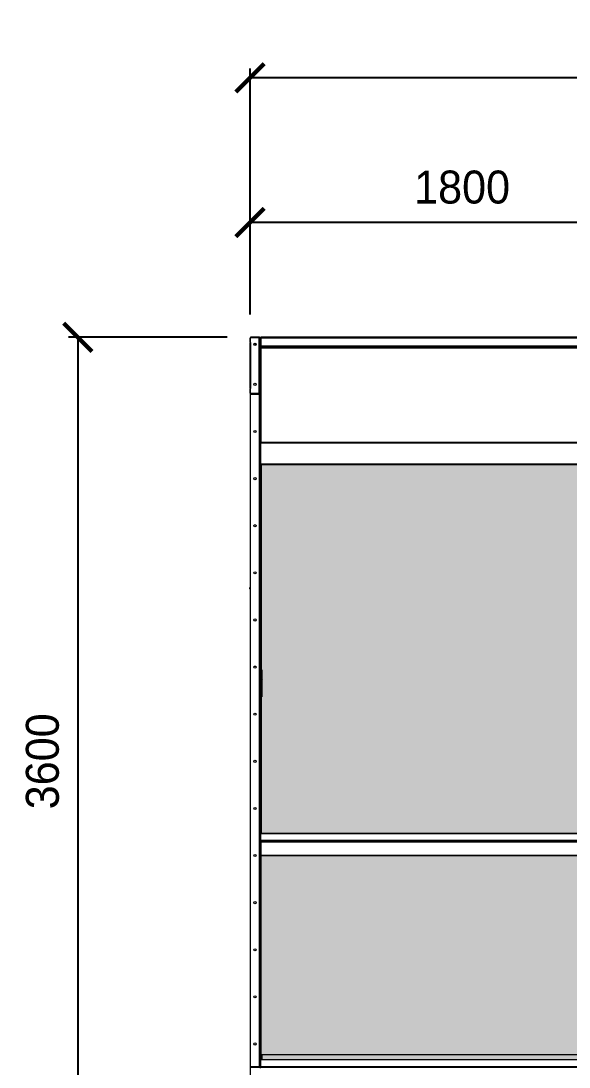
# Model space of a CAD drawing. Header units: millimetres. Extents: x 3026 to 35289, y 2869 to 25683.
# Drawn here: x 22417 to 24743, y 11333 to 15774 of the extents above; entities that cross this region are included whole.
import ezdxf

# ---------------------------------------------------------------- set-up
doc = ezdxf.new("R2010")
doc.units = ezdxf.units.MM
doc.layers.add('냉각탑_dim', color=1, linetype='Continuous')
doc.styles.add('HY울릉도L', font='')
doc.styles.get('HY울릉도L').set_extended_font_data('HY울릉도L')
doc.dimstyles.new('성지DIM', dxfattribs={"dimtxt": 3.5, "dimasz": 3, "dimexe": 1, "dimexo": 2.5, "dimgap": 2, "dimtad": 1, "dimdec": 0, "dimzin": 3, "dimdsep": 46, "dimtxsty": 'HY울릉도L', "dimblk": 'ARCHTICK', "dimcen": -2, "dimclrd": 256, "dimclre": 256, "dimclrt": 7, "dimadec": 0, "dimazin": 0, "dimtfac": 1, "dimtdec": 0, "dimtofl": 0, "dimtmove": 0, "dimatfit": 3, "dimfxl": 1, "dimtolj": 1, "dimtzin": 0, "dimlwe": -1, "dimarcsym": 0})
pattern_1 = [(0, (-386310.34, -75730.473), (57.15, 32.9955677), [38.1, -76.2]), (120, (-386310.34, -75730.473), (-57.15, 32.995568), [38.1, -76.2]), (60, (-386310.34, -75730.473), (1e-07, 65.9911357), [-76.2, 38.1])]

# ---------------------------------------------------------------- blocks, each defined once
blk = doc.blocks.new('_ArchTick')
at = {"color": 0, "linetype": 'ByBlock', "const_width": 0.15}
blk.add_lwpolyline([(-0.5, -0.5), (0.5, 0.5)], dxfattribs=at)
blk = doc.blocks.new('*D206')
at = {"layer": 'Defpoints', "color": 0, "transparency": 16777216}
for p in [(23389.1, 14917.8), (23389.1, 14427.7), (25189.1, 14225.1)]:
    blk.add_point(p, dxfattribs=at)
at = {"layer": '냉각탑_dim', "transparency": 16777216}
for p, q in [((23389.1, 14527.7), (23389.1, 14957.8)), ((25189.1, 14325.1), (25189.1, 14957.8))]:
    blk.add_line(p, q, dxfattribs=at)
at = {"layer": '냉각탑_dim', "lineweight": -2, "transparency": 16777216}
blk.add_line((25189.1, 14917.8), (23389.1, 14917.8), dxfattribs=at)
at = {"layer": '냉각탑_dim', "lineweight": -2, "transparency": 16777216, "xscale": 120, "yscale": 120, "zscale": 120, "rotation": 180}
blk.add_blockref('_ArchTick', (23389.1, 14917.8), dxfattribs=at)
at = {"layer": '냉각탑_dim', "lineweight": -2, "transparency": 16777216, "xscale": 120, "yscale": 120, "zscale": 120}
blk.add_blockref('_ArchTick', (25189.1, 14917.8), dxfattribs=at)
at = {"layer": '냉각탑_dim', "color": 7, "transparency": 16777216, "insert": (24289.1, 15067.8), "char_height": 140, "attachment_point": 5, "style": 'HY울릉도L'}
blk.add_mtext('\\A1;1800', dxfattribs=at)
blk = doc.blocks.new('*D210')
at = {"layer": 'Defpoints', "color": 0, "transparency": 16777216}
for p in [(23389.1, 15532.1), (23389.1, 14427.7), (26989.1, 14427.8)]:
    blk.add_point(p, dxfattribs=at)
at = {"layer": '냉각탑_dim', "transparency": 16777216}
for p, q in [((23389.1, 14527.7), (23389.1, 15572.1)), ((26989.1, 14527.8), (26989.1, 15572.1))]:
    blk.add_line(p, q, dxfattribs=at)
at = {"layer": '냉각탑_dim', "lineweight": -2, "transparency": 16777216}
blk.add_line((26989.1, 15532.1), (23389.1, 15532.1), dxfattribs=at)
at = {"layer": '냉각탑_dim', "lineweight": -2, "transparency": 16777216, "xscale": 120, "yscale": 120, "zscale": 120, "rotation": 180}
blk.add_blockref('_ArchTick', (23389.1, 15532.1), dxfattribs=at)
at = {"layer": '냉각탑_dim', "lineweight": -2, "transparency": 16777216, "xscale": 120, "yscale": 120, "zscale": 120}
blk.add_blockref('_ArchTick', (26989.1, 15532.1), dxfattribs=at)
at = {"layer": '냉각탑_dim', "color": 7, "transparency": 16777216, "insert": (25189.1, 15682.1), "char_height": 140, "attachment_point": 5, "style": 'HY울릉도L'}
blk.add_mtext('\\A1;3600', dxfattribs=at)
blk = doc.blocks.new('*D211')
at = {"layer": 'Defpoints', "color": 0, "transparency": 16777216}
for p in [(23392.5, 14431.1), (22658.6, 10831.1), (23392.5, 10831.1)]:
    blk.add_point(p, dxfattribs=at)
at = {"layer": '냉각탑_dim', "transparency": 16777216}
for p, q in [((23292.5, 14431.1), (22618.6, 14431.1)), ((23292.5, 10831.1), (22618.6, 10831.1))]:
    blk.add_line(p, q, dxfattribs=at)
at = {"layer": '냉각탑_dim', "lineweight": -2, "transparency": 16777216}
blk.add_line((22658.6, 14431.1), (22658.6, 10831.1), dxfattribs=at)
at = {"layer": '냉각탑_dim', "lineweight": -2, "transparency": 16777216, "xscale": 120, "yscale": 120, "zscale": 120}
for p, rotation in [((22658.6, 14431.1), 90), ((22658.6, 10831.1), 270)]:
    blk.add_blockref('_ArchTick', p, dxfattribs=dict(at, rotation=rotation))
at = {"layer": '냉각탑_dim', "color": 7, "transparency": 16777216, "insert": (22508.6, 12631.1), "char_height": 140, "attachment_point": 5, "rotation": 90, "style": 'HY울릉도L'}
blk.add_mtext('\\A1;3600', dxfattribs=at)
blk = doc.blocks.new('2')
at = {"lineweight": 20}
h = blk.add_hatch(dxfattribs=at)
h.set_pattern_fill('HONEY', scale=12)
h.set_pattern_definition(pattern_1)
h.paths.add_polyline_path([(26947.1, 12324.9), (26947.1, 13891.4), (23436.5, 13891.4), (23436.5, 12324.9)])
h = blk.add_hatch(dxfattribs=at)
h.set_pattern_fill('HONEY', scale=12)
h.set_pattern_definition(pattern_1)
h.paths.add_polyline_path([(23436.5, 12231.6), (23436.5, 11363.3), (26947.1, 11363.3), (26947.1, 12231.6)])
at = {"color": 7, "lineweight": 20, "ltscale": 0.006917}
for p, q in [((23389.1, 14411.1), (23389.1, 14427.7)), ((23389.1, 14411.1), (23389.1, 14427.7)), ((23389.1, 14211.1), (23389.1, 14194.5)), ((23389.1, 14194.5), (23389.1, 14211.1))]:
    blk.add_line(p, q, dxfattribs=at)
at = {"color": 7, "lineweight": 20, "ltscale": 0.000833333}
for p, q in [((23389.1, 14411.1), (23391.1, 14411.1)), ((23389.1, 14409.1), (23391.1, 14409.1)), ((23433.1, 14387.4), (23435.1, 14387.4)), ((23433.1, 14385.7), (23435.1, 14385.7)), ((23389.1, 14211.1), (23391.1, 14211.1)), ((23389.1, 14211.1), (23391.1, 14211.1)), ((23435.1, 12950.4), (23433.1, 12950.4)), ((23435.1, 12948.9), (23433.1, 12948.9))]:
    blk.add_line(p, q, dxfattribs=at)
at = {"color": 7, "lineweight": 20, "ltscale": 0.081667}
for p, q in [((23389.1, 14213.1), (23389.1, 14409.1)), ((23392.5, 14213.1), (23392.5, 14409.1))]:
    blk.add_line(p, q, dxfattribs=at)
at = {"color": 7, "lineweight": 20, "ltscale": 0.007958}
for p, q in [((23391.1, 14409.1), (23391.1, 14428.2)), ((23391.1, 14194), (23391.1, 14213.1))]:
    blk.add_line(p, q, dxfattribs=at)
at = {"color": 7, "lineweight": 20, "ltscale": 0.01525}
for p, q in [((23427.7, 14428.2), (23391.1, 14428.2)), ((23391.1, 14194), (23427.7, 14194))]:
    blk.add_line(p, q, dxfattribs=at)
at = {"color": 7, "lineweight": 20, "ltscale": 0.000583333}
for p, q in [((23392.5, 14409.1), (23391.1, 14409.1)), ((23391.1, 14213.1), (23392.5, 14213.1)), ((23433.1, 12295.9), (23434.5, 12295.9)), ((23433.1, 12288.6), (23434.5, 12288.6)), ((23390.7, 11333.1), (23390.7, 11334.5)), ((23428.3, 11333.1), (23428.3, 11334.5)), ((23433.1, 11335.9), (23434.5, 11335.9))]:
    blk.add_line(p, q, dxfattribs=at)
at = {"color": 7, "lineweight": 20, "ltscale": 0.014667}
for p, q in [((23427.7, 14431.1), (23392.5, 14431.1)), ((23392.5, 14431.1), (23427.7, 14431.1)), ((23427.7, 14429.1), (23392.5, 14429.1)), ((23392.5, 14193.1), (23427.7, 14193.1)), ((23427.7, 14193.1), (23392.5, 14193.1)), ((23392.5, 14191.1), (23427.7, 14191.1))]:
    blk.add_line(p, q, dxfattribs=at)
at = {"color": 7, "lineweight": 20, "ltscale": 0.000374085}
blk.add_line((23394.5, 14428.2), (23394.5, 14429.1), dxfattribs=at)
at = {"color": 7, "lineweight": 20, "ltscale": 0.000833263}
blk.add_line((23427.7, 14431.1), (23429.7, 14431.1), dxfattribs=at)
at = {"color": 7, "lineweight": 20, "ltscale": 0.000375}
for p, q in [((23427.7, 14428.2), (23427.7, 14429.1)), ((23434.3, 14387.4), (23434.3, 14388.3)), ((23427.7, 14194), (23427.7, 14193.1))]:
    blk.add_line(p, q, dxfattribs=at)
at = {"color": 7, "lineweight": 20, "ltscale": 0.001002}
for p, q in [((23430.1, 14429.1), (23427.7, 14429.1)), ((23430.1, 14193.1), (23427.7, 14193.1))]:
    blk.add_line(p, q, dxfattribs=at)
at = {"color": 7, "lineweight": 20, "ltscale": 0.097583}
blk.add_line((23427.7, 14194), (23427.7, 14428.2), dxfattribs=at)
at = {"color": 7, "lineweight": 20, "ltscale": 0.000448698}
for p, q in [((23430.4, 14429.8), (23429.6, 14429.1)), ((23430.4, 14192.5), (23429.6, 14193.1))]:
    blk.add_line(p, q, dxfattribs=at)
at = {"color": 7, "lineweight": 20, "ltscale": 0.000272626}
blk.add_line((23429.7, 14431.1), (23429.7, 14430.5), dxfattribs=at)
at = {"color": 7, "lineweight": 20, "ltscale": 0.000736965}
blk.add_line((23432.4, 14429.4), (23430.7, 14429.4), dxfattribs=at)
at = {"color": 7, "lineweight": 20, "ltscale": 8.05106e-06}
blk.add_line((23431.1, 14427.8), (23431.1, 14427.7), dxfattribs=at)
blk.add_line((23431.1, 14427.8), (23431.1, 14427.7), dxfattribs=at)
at = {"color": 7, "lineweight": 20, "ltscale": 0.097167}
blk.add_line((23431.1, 14194.5), (23431.1, 14427.7), dxfattribs=at)
at = {"color": 7, "lineweight": 20, "ltscale": 0.000414935}
for p, q in [((23432.1, 14430.1), (23431.4, 14429.4)), ((23434.8, 14429.4), (23434.1, 14430.1))]:
    blk.add_line(p, q, dxfattribs=at)
at = {"color": 7, "lineweight": 20, "ltscale": 0.000125672}
blk.add_line((23433.4, 14429.1), (23433.1, 14429.1), dxfattribs=at)
at = {"color": 7, "lineweight": 20, "ltscale": 0.00012559}
blk.add_line((23433.4, 14429.1), (23433.1, 14429.1), dxfattribs=at)
at = {"color": 7, "lineweight": 20, "ltscale": 0.000562231}
blk.add_line((23433.1, 14427.8), (23433.1, 14429.1), dxfattribs=at)
at = {"color": 7, "lineweight": 20, "ltscale": 0.013833}
for p, q in [((23433.1, 14427.7), (23433.1, 14394.5)), ((23434.8, 14427.7), (23434.8, 14394.5))]:
    blk.add_line(p, q, dxfattribs=at)
at = {"color": 7, "lineweight": 20, "ltscale": 0.000708333}
for p, q in [((23434.8, 14427.7), (23433.1, 14427.7)), ((23433.1, 14387.4), (23433.1, 14385.7)), ((23435.1, 14387.4), (23435.1, 14385.7)), ((23436.5, 12293.1), (23436.5, 12291.4)), ((23463.1, 12291.4), (23463.1, 12293.1)), ((24592.6, 12291.4), (24592.6, 12293.1)), ((24596, 12291.4), (24596, 12293.1)), ((24614.2, 12291.4), (24614.2, 12293.1)), ((24617.6, 12291.4), (24617.6, 12293.1))]:
    blk.add_line(p, q, dxfattribs=at)
at = {"color": 7, "lineweight": 20, "ltscale": 0.000561904}
blk.add_line((23433.1, 14393.1), (23433.1, 14394.5), dxfattribs=at)
at = {"color": 7, "lineweight": 20, "ltscale": 0.000125435}
blk.add_line((23433.4, 14393.1), (23433.1, 14393.1), dxfattribs=at)
at = {"color": 7, "lineweight": 20, "ltscale": 0.002375}
blk.add_line((23433.1, 14387.4), (23433.1, 14393.1), dxfattribs=at)
at = {"color": 7, "lineweight": 20, "ltscale": 0.000707554}
blk.add_line((23433.1, 14391.1), (23434.8, 14391.1), dxfattribs=at)
at = {"color": 7, "lineweight": 20, "ltscale": 0.000707705}
blk.add_line((23433.1, 14389.1), (23434.8, 14389.1), dxfattribs=at)
at = {"color": 7, "lineweight": 20, "ltscale": 0.00075}
blk.add_line((23436.1, 14388.3), (23434.3, 14388.3), dxfattribs=at)
at = {"color": 7, "lineweight": 20, "ltscale": 5.91962e-05}
blk.add_line((23434.6, 14388.3), (23434.5, 14388.4), dxfattribs=at)
at = {"color": 7, "lineweight": 20, "ltscale": 0.001131}
blk.add_line((23434.8, 14427.7), (23434.8, 14430.4), dxfattribs=at)
at = {"color": 7, "lineweight": 20}
for p, q in [((26943.4, 14427.7), (23434.8, 14427.7)), ((23434.8, 14394.5), (26943.4, 14394.5)), ((23434.8, 14391.1), (26943.4, 14391.1)), ((26941.7, 14431.1), (23436.5, 14431.1)), ((23436.5, 14389.1), (26941.7, 14389.1)), ((24983.1, 14389.5), (23644.8, 14389.5)), ((23436.5, 14385.7), (26941.7, 14385.7)), ((23390.3, 14187.7), (23390.3, 11334.5)), ((23428.3, 14193.1), (23428.3, 11334.5)), ((23431.1, 14194.5), (23431.1, 11335.9)), ((26947.1, 13984.8), (23436.5, 13984.8)), ((26947.1, 13981.5), (23436.5, 13981.5)), ((23428.3, 13891.4), (26947.1, 13891.4)), ((23431.1, 13894), (26947.1, 13894)), ((26203.5, 12323.3), (23434.7, 12323.3)), ((26203.5, 12324.9), (23439.1, 12324.9)), ((23434.5, 12296.2), (26943.7, 12296.2)), ((23434.5, 12288.9), (26943.7, 12288.9)), ((23435.9, 12293.1), (26942.3, 12293.1)), ((23435.9, 12291.4), (26942.3, 12291.4)), ((23434.5, 12231.6), (26943.7, 12231.6)), ((23434.5, 12231.4), (26943.7, 12231.4)), ((26943.7, 12231.3), (23434.5, 12231.3)), ((26203.5, 11384.9), (23439.1, 11384.9)), ((23434.5, 11336.2), (26943.7, 11336.2)), ((26203.5, 11363.3), (23434.7, 11363.3)), ((23435.9, 11333.1), (26942.3, 11333.1))]:
    blk.add_line(p, q, dxfattribs=at)
at = {"color": 7, "lineweight": 20, "ltscale": 0.001417}
for p, q in [((23434.8, 14394.5), (23434.8, 14391.1)), ((23436.5, 14385.7), (23436.5, 14389.1)), ((23436.5, 14385.7), (23433.1, 14385.7)), ((23389.1, 14213.1), (23392.5, 14213.1))]:
    blk.add_line(p, q, dxfattribs=at)
at = {"color": 7, "lineweight": 20, "ltscale": 0.000832499}
blk.add_line((23434.8, 14391.1), (23434.8, 14389.1), dxfattribs=at)
at = {"color": 7, "lineweight": 20, "ltscale": 0.000333342}
blk.add_line((23434.8, 14389.1), (23434.8, 14388.3), dxfattribs=at)
at = {"color": 7, "lineweight": 20, "ltscale": 0.000708193}
blk.add_line((23434.8, 14389.1), (23436.5, 14389.1), dxfattribs=at)
at = {"color": 7, "lineweight": 20, "ltscale": 0.000166667}
blk.add_line((23436.5, 14388.3), (23436.1, 14388.3), dxfattribs=at)
at = {"color": 7, "lineweight": 20, "ltscale": 4.99865e-05}
blk.add_line((23436.4, 14431.1), (23436.5, 14431.1), dxfattribs=at)
at = {"color": 7, "lineweight": 20, "ltscale": 1.75167e-05}
blk.add_line((23436.5, 14431.1), (23436.5, 14431.1), dxfattribs=at)
at = {"color": 7, "lineweight": 20, "ltscale": 1.55221e-05}
blk.add_line((23436.5, 14431.1), (23436.5, 14431.1), dxfattribs=at)
at = {"color": 7, "lineweight": 20, "ltscale": 5.54767e-06}
blk.add_line((23436.5, 14389.1), (23436.5, 14389.1), dxfattribs=at)
at = {"color": 7, "lineweight": 20, "ltscale": 1.09406e-05}
blk.add_line((23436.5, 14389.1), (23436.5, 14389.1), dxfattribs=at)
at = {"color": 7, "lineweight": 20, "ltscale": 4.33485e-05}
blk.add_line((23438.4, 14431.1), (23438.5, 14431.1), dxfattribs=at)
at = {"color": 7, "lineweight": 20, "ltscale": 4.06755e-05}
blk.add_line((23438.4, 14431.1), (23438.5, 14431.1), dxfattribs=at)
at = {"color": 7, "lineweight": 20, "ltscale": 3.95576e-05}
blk.add_line((23438.4, 14431.1), (23438.5, 14431.1), dxfattribs=at)
at = {"color": 7, "lineweight": 20, "ltscale": 3.00579e-05}
blk.add_line((23438.5, 14431.1), (23438.5, 14431.1), dxfattribs=at)
at = {"color": 7, "lineweight": 20, "ltscale": 1.78003e-05}
blk.add_line((23438.5, 14431.1), (23438.5, 14431.1), dxfattribs=at)
at = {"color": 7, "lineweight": 20, "ltscale": 1.24791e-05}
blk.add_line((23438.5, 14431.1), (23438.5, 14431.1), dxfattribs=at)
at = {"color": 7, "lineweight": 20, "ltscale": 2.871e-05}
blk.add_line((23438.5, 14431.1), (23438.5, 14431.1), dxfattribs=at)
at = {"color": 7, "lineweight": 20, "ltscale": 0.00067235}
blk.add_line((23469.7, 14389.5), (23469.7, 14391.1), dxfattribs=at)
at = {"color": 7, "lineweight": 20, "ltscale": 0.043924}
blk.add_line((23575.2, 14389.5), (23469.7, 14389.5), dxfattribs=at)
at = {"color": 7, "lineweight": 20, "ltscale": 0.000160787}
blk.add_line((23469.7, 14389.1), (23469.7, 14389.5), dxfattribs=at)
at = {"color": 7, "lineweight": 20, "ltscale": 0.001149}
for p, q in [((23573.6, 14391.1), (23575.5, 14389.1)), ((23580.8, 14391.1), (23582.7, 14389.1)), ((23596.2, 14389.1), (23594.3, 14391.1)), ((23621.9, 14391.1), (23623.8, 14389.1)), ((23637.3, 14389.1), (23635.4, 14391.1)), ((23644.5, 14389.1), (23642.6, 14391.1)), ((23645.1, 14389.1), (23643.2, 14391.1))]:
    blk.add_line(p, q, dxfattribs=at)
at = {"color": 7, "lineweight": 20, "ltscale": 5.44556e-06}
blk.add_line((24306.7, 14389.1), (24306.7, 14389.1), dxfattribs=at)
at = {"color": 7, "lineweight": 20, "ltscale": 9.52934e-06}
blk.add_line((24306.8, 14389.1), (24306.7, 14389.1), dxfattribs=at)
at = {"color": 7, "lineweight": 20, "ltscale": 5.46643e-06}
blk.add_line((24315, 14389.1), (24315, 14389.1), dxfattribs=at)
at = {"color": 7, "lineweight": 20, "ltscale": 9.52935e-06}
blk.add_line((24315, 14389.1), (24315, 14389.1), dxfattribs=at)
at = {"color": 7, "lineweight": 20, "ltscale": 0.000833337}
blk.add_line((23433.1, 14385.7), (23431.1, 14385.7), dxfattribs=at)
at = {"color": 7, "lineweight": 20, "ltscale": 0.053167}
blk.add_line((23431.1, 14385.7), (23431.1, 14258.1), dxfattribs=at)
at = {"color": 7, "lineweight": 20, "ltscale": 0.142705}
for p, q in [((23433.1, 14043.2), (23433.1, 14385.7)), ((23436.5, 13981.5), (23436.5, 14385.7))]:
    blk.add_line(p, q, dxfattribs=at)
at = {"color": 7, "lineweight": 20, "ltscale": 0.000833201}
blk.add_line((23431.1, 14258.1), (23433.1, 14258.1), dxfattribs=at)
at = {"color": 7, "lineweight": 20, "ltscale": 0.403744}
blk.add_line((23433.1, 14259.3), (23433.1, 12950.4), dxfattribs=at)
at = {"color": 7, "lineweight": 20, "ltscale": 0.352083}
blk.add_line((23389.1, 14213.1), (23389.1, 13368.1), dxfattribs=at)
at = {"color": 7, "lineweight": 20, "ltscale": 0.000500046}
for p, q in [((23390.3, 14187.7), (23389.1, 14187.7)), ((23390.3, 11334.5), (23389.1, 11334.5))]:
    blk.add_line(p, q, dxfattribs=at)
at = {"color": 7, "lineweight": 20, "ltscale": 0.015833}
for p, q in [((23428.3, 14187.7), (23390.3, 14187.7)), ((23428.3, 11334.5), (23390.3, 11334.5))]:
    blk.add_line(p, q, dxfattribs=at)
at = {"color": 7, "lineweight": 20, "ltscale": 0.015667}
for p, q in [((23390.7, 14189.1), (23428.3, 14189.1)), ((23390.7, 11333.1), (23428.3, 11333.1))]:
    blk.add_line(p, q, dxfattribs=at)
at = {"color": 7, "lineweight": 20, "ltscale": 0.000583334}
for p, q in [((23390.7, 14189.1), (23390.7, 14187.7)), ((23428.3, 14189.1), (23428.3, 14187.7))]:
    blk.add_line(p, q, dxfattribs=at)
at = {"color": 7, "lineweight": 20, "ltscale": 0.000957772}
blk.add_line((23391.1, 14189.1), (23391.1, 14191.4), dxfattribs=at)
at = {"color": 7, "lineweight": 20, "ltscale": 0.000375915}
blk.add_line((23394.5, 14193.1), (23394.5, 14194), dxfattribs=at)
at = {"color": 7, "lineweight": 20, "ltscale": 0.000832784}
blk.add_line((23394.5, 14189.1), (23394.5, 14191.1), dxfattribs=at)
at = {"color": 7, "lineweight": 20, "ltscale": 0.000912135}
for p, q in [((23428.3, 14187.7), (23430.5, 14187.7)), ((23430.5, 11334.5), (23428.3, 11334.5))]:
    blk.add_line(p, q, dxfattribs=at)
at = {"color": 7, "lineweight": 20, "ltscale": 0.001261}
blk.add_line((23429.7, 14188.8), (23429.7, 14191.8), dxfattribs=at)
at = {"color": 7, "lineweight": 20, "ltscale": 0.000341711}
for p, q in [((23430.3, 14188.3), (23429.7, 14187.7)), ((23434, 12294), (23434.5, 12294.5)), ((23434, 12290.6), (23434.5, 12290)), ((23430.3, 11334), (23429.7, 11334.5)), ((23434, 11334), (23434.5, 11334.5))]:
    blk.add_line(p, q, dxfattribs=at)
at = {"color": 7, "lineweight": 20, "ltscale": 1.56939e-05}
blk.add_line((23431.1, 14194.5), (23431.1, 14194.5), dxfattribs=at)
at = {"color": 7, "lineweight": 20, "ltscale": 8.33834e-06}
blk.add_line((23431.1, 14194.5), (23431.1, 14194.5), dxfattribs=at)
at = {"color": 7, "lineweight": 20, "ltscale": 8.83136e-06}
blk.add_line((23431.1, 14186.4), (23431.1, 14186.3), dxfattribs=at)
at = {"color": 7, "lineweight": 20, "ltscale": 8.87683e-06}
blk.add_line((23431.1, 14186.4), (23431.1, 14186.3), dxfattribs=at)
at = {"color": 7, "lineweight": 20, "ltscale": 3.11303e-05}
blk.add_line((23431.1, 14186.4), (23431.1, 14186.3), dxfattribs=at)
at = {"color": 7, "lineweight": 20, "ltscale": 1.44681e-05}
blk.add_line((23431.1, 14186.4), (23431.1, 14186.3), dxfattribs=at)
at = {"color": 7, "lineweight": 20, "ltscale": 3.11304e-05}
blk.add_line((23431.1, 14186.4), (23431.1, 14186.3), dxfattribs=at)
at = {"color": 7, "lineweight": 20, "ltscale": 0.392019}
blk.add_line((23435.1, 13894), (23435.1, 12950.4), dxfattribs=at)
at = {"color": 7, "lineweight": 20, "ltscale": 0.363192}
blk.add_line((23436.5, 13894), (23436.5, 13019.6), dxfattribs=at)
at = {"color": 7, "lineweight": 20, "ltscale": 0.002167}
for p, q in [((23387.5, 13368.1), (23387.5, 13362.9)), ((23438.6, 12974.4), (23438.6, 12979.6)), ((23438.6, 12949.8), (23438.6, 12944.6))]:
    blk.add_line(p, q, dxfattribs=at)
at = {"color": 7, "lineweight": 20, "ltscale": 0.000666667}
for p, q in [((23389.1, 13368.1), (23387.5, 13368.1)), ((23389.1, 13362.9), (23387.5, 13362.9)), ((23433.1, 12325.1), (23434.7, 12325.1))]:
    blk.add_line(p, q, dxfattribs=at)
at = {"color": 7, "lineweight": 20, "ltscale": 0.441833}
blk.add_line((23389.1, 13362.9), (23389.1, 12302.5), dxfattribs=at)
at = {"color": 7, "lineweight": 20, "ltscale": 0.047917}
for p, q in [((23435.4, 13019.6), (23435.4, 12904.6)), ((23438.6, 13019.6), (23438.6, 12904.6))]:
    blk.add_line(p, q, dxfattribs=at)
at = {"color": 7, "lineweight": 20, "ltscale": 0.001333}
for p, q in [((23435.4, 13019.6), (23438.6, 13019.6)), ((23435.4, 12904.6), (23438.6, 12904.6))]:
    blk.add_line(p, q, dxfattribs=at)
at = {"color": 7, "lineweight": 20, "ltscale": 0.01025}
blk.add_line((23438.6, 12974.4), (23438.6, 12949.8), dxfattribs=at)
at = {"color": 7, "lineweight": 20, "ltscale": 0.000658263}
blk.add_line((23433.1, 12950.4), (23433.1, 12948.9), dxfattribs=at)
at = {"color": 7, "lineweight": 20, "ltscale": 0.259889}
blk.add_line((23433.1, 12325.1), (23433.1, 12948.9), dxfattribs=at)
at = {"color": 7, "lineweight": 20, "ltscale": 0.001329}
blk.add_line((23435.1, 12950.4), (23435.1, 12947.3), dxfattribs=at)
at = {"color": 7, "lineweight": 20, "ltscale": 0.260664}
blk.add_line((23435.1, 12323.3), (23435.1, 12948.9), dxfattribs=at)
at = {"color": 7, "lineweight": 20, "ltscale": 0.242234}
blk.add_line((23436.5, 12904.6), (23436.5, 12323.3), dxfattribs=at)
at = {"color": 7, "lineweight": 20, "ltscale": 0.012167}
for p, q in [((23433.1, 12295.9), (23433.1, 12325.1)), ((23433.1, 12259.4), (23433.1, 12288.6)), ((23433.1, 11335.9), (23433.1, 11365.1))]:
    blk.add_line(p, q, dxfattribs=at)
at = {"color": 7, "lineweight": 20, "ltscale": 0.01129}
for p, q in [((23434.5, 12296.2), (23434.5, 12323.3)), ((23434.5, 11336.2), (23434.5, 11363.3))]:
    blk.add_line(p, q, dxfattribs=at)
at = {"color": 7, "lineweight": 20, "ltscale": 0.000666714}
blk.add_line((23439.1, 12324.9), (23439.1, 12323.3), dxfattribs=at)
at = {"color": 7, "lineweight": 20, "ltscale": 0.44375}
blk.add_line((23389.1, 12297.3), (23389.1, 11232.3), dxfattribs=at)
at = {"color": 7, "lineweight": 20, "ltscale": 0.003004}
blk.add_line((23433.1, 12288.7), (23433.1, 12295.9), dxfattribs=at)
at = {"color": 7, "lineweight": 20, "ltscale": 0.372625}
blk.add_line((23433.1, 11365.1), (23433.1, 12259.4), dxfattribs=at)
at = {"color": 7, "lineweight": 20, "ltscale": 0.000583332}
blk.add_line((23433.1, 12259.4), (23434.5, 12259.4), dxfattribs=at)
at = {"color": 7, "lineweight": 20, "ltscale": 0.000967409}
for p, q in [((23434.5, 12293.9), (23434.5, 12296.2)), ((23434.5, 11333.9), (23434.5, 11336.2))]:
    blk.add_line(p, q, dxfattribs=at)
at = {"color": 7, "lineweight": 20, "ltscale": 0.000849957}
blk.add_line((23434.5, 12290.9), (23434.5, 12288.9), dxfattribs=at)
at = {"color": 7, "lineweight": 20, "ltscale": 0.023877}
blk.add_line((23434.5, 12288.9), (23434.5, 12231.6), dxfattribs=at)
at = {"color": 7, "lineweight": 20, "ltscale": 0.000805508}
blk.add_line((23435.1, 12291.3), (23435.1, 12293.3), dxfattribs=at)
at = {"color": 7, "lineweight": 20, "ltscale": 4.78227e-06}
blk.add_line((23435.9, 12291.4), (23435.9, 12291.4), dxfattribs=at)
at = {"color": 7, "lineweight": 20, "ltscale": 0.001029}
blk.add_line((24706.9, 12293.1), (24705.1, 12291.4), dxfattribs=at)
at = {"color": 7, "lineweight": 20, "ltscale": 0.001028}
for p, q in [((24707.8, 12293.1), (24706, 12291.4)), ((24715.3, 12293.1), (24713.6, 12291.4)), ((24727.8, 12291.4), (24729.6, 12293.1))]:
    blk.add_line(p, q, dxfattribs=at)
at = {"color": 7, "lineweight": 20, "ltscale": 5.81038e-05}
blk.add_line((23434.5, 12231.3), (23434.5, 12231.6), dxfattribs=at)
at = {"color": 7, "lineweight": 20, "ltscale": 0.009}
blk.add_line((23439.1, 11384.9), (23439.1, 11363.3), dxfattribs=at)
at = {"color": 7, "lineweight": 20, "ltscale": 0.00126}
blk.add_line((23429.7, 11330.5), (23429.7, 11333.5), dxfattribs=at)
at = {"color": 7, "lineweight": 20, "ltscale": 1.84442e-05}
blk.add_line((23431.1, 11335.9), (23431.1, 11335.9), dxfattribs=at)
at = {"color": 7, "lineweight": 20, "ltscale": 1.85381e-05}
blk.add_line((23431.1, 11335.9), (23431.1, 11335.9), dxfattribs=at)
at = {"color": 7, "lineweight": 20, "ltscale": 2.99318e-05}
blk.add_line((23431.1, 11335.9), (23431.1, 11335.9), dxfattribs=at)
blk.add_line((23431.1, 11335.9), (23431.1, 11335.9), dxfattribs=at)
at = {"color": 7, "lineweight": 20, "ltscale": 1.47704e-05}
blk.add_line((23431.1, 11335.9), (23431.1, 11335.9), dxfattribs=at)
at = {"color": 7, "lineweight": 20, "ltscale": 0.002815}
blk.add_line((23433.1, 11329.1), (23433.1, 11335.9), dxfattribs=at)
at = {"color": 7, "lineweight": 20, "ltscale": 0.000881921}
blk.add_line((23435.1, 11331.1), (23435.1, 11333.3), dxfattribs=at)
at = {"color": 0, "lineweight": 20, "elevation": 0}
for points in [[(23436.5, 13891.4), (26947.1, 13891.4), (26947.1, 12324.9), (23436.5, 12324.9)], [(23436.5, 12231.6), (26947.1, 12231.6), (26947.1, 11363.3), (23436.5, 11363.3)]]:
    blk.add_lwpolyline(points, close=True, dxfattribs=at)
at = {"color": 7, "lineweight": 20}
for centre in [(23410.1, 14401.1), (23410.1, 14231.1), (23410.1, 14031.1), (23410.1, 13831.1), (23410.1, 13631.1), (23410.1, 13431.1), (23410.1, 13231.1), (23410.1, 13031.1), (23410.1, 12831.1), (23410.1, 12631.1), (23410.1, 12431.1), (23410.1, 12231.1), (23410.1, 12031.1), (23410.1, 11831.1), (23410.1, 11631.1), (23410.1, 11431.1)]:
    blk.add_circle(centre, 4.5, dxfattribs=at)
for centre, radius, start, end in [((23392.5, 14427.7), 3.4, 90, 180), ((23392.5, 14427.7), 3.4, 90, 180), ((23392.5, 14427.7), 1.4, 90, 159.0752), ((23412.1, 14407.1), 4.5, 206.2136, 296.9187), ((23412.1, 14407.1), 3, 210.8421, 292.3085), ((23427.7, 14427.7), 3.4, 37.0589, 90), ((23427.7, 14427.7), 3.4, 0, 90), ((23429.7, 14427.7), 3.4, 0.7421, 90), ((23436.5, 14427.7), 3.4, 90, 180), ((23436.5, 14394.5), 3.4, 180, 240), ((23436.5, 14385.7), 3.4, 130.3202, 150.009), ((23436.5, 14385.7), 3.4, 120.0016, 130.1223), ((24306.7, 14427.7), 3.4, 89.1059, 90), ((24315, 14427.7), 3.4, 90, 90.8941), ((23392.5, 14194.5), 3.4, 180, 270), ((23391.9, 14186.3), 2.8, 115.3772, 150), ((23392.5, 14194.5), 1.4, 200.9374, 270), ((23392.5, 14194.5), 1.4, 200.9249, 270), ((23427.7, 14194.5), 3.4, 270, 0), ((23428.3, 14186.3), 2.8, 0, 90), ((23443.8, 12974.4), 5.2, 90, 90.117), ((23435.9, 12295.9), 2.8, 180, 270), ((23435.9, 12288.6), 2.8, 90, 180), ((23391.9, 11335.9), 2.8, 210, 244.6228), ((23428.3, 11335.9), 2.8, 270, 0), ((23435.9, 11335.9), 2.8, 180, 270)]:
    blk.add_arc(centre, radius, start, end, dxfattribs=at)
for centre, major_axis, start_param, end_param in [((23436.5, 12947.3), (1.4, 0), 3.141593, 3.808775), ((23436.5, 12947.3), (3.4, 0), 4.287999, 4.382994), ((23436.5, 12945.8), (-3.4, 0), 5.041784, 5.136779), ((23436.5, 12945.7), (1.4, 0), 3.141593, 3.808775)]:
    blk.add_ellipse(centre, major_axis=major_axis, ratio=0.087156, start_param=start_param, end_param=end_param, dxfattribs=at)
for points, knots in [([(23430.1, 14429.1), (23430.5, 14428.9), (23430.7, 14428.6), (23431, 14428.4), (23431.1, 14428.1), (23431.1, 14427.8), (23431.1, 14427.8), (23431.1, 14427.8), (23431.1, 14427.7)], [0, 0, 0, 0, 0, 0, 4.644554, 4.644554, 4.644554, 5.125492, 5.125492, 5.125492, 5.125492, 5.125492, 5.125492]), ([(23431.1, 14258.1), (23431.1, 14258.2), (23431.2, 14258.3), (23431.2, 14258.4), (23431.5, 14258.7), (23432, 14258.9), (23432.3, 14259.1), (23432.7, 14259.2), (23433.1, 14259.3)], [0, 0, 0, 0, 0, 0, 2.034087, 2.034087, 2.034087, 5.485626, 5.485626, 5.485626, 5.485626, 5.485626, 5.485626]), ([(23430.1, 14193.1), (23430.5, 14193.4), (23430.7, 14193.6), (23431, 14193.9), (23431.1, 14194.2), (23431.1, 14194.5), (23431.1, 14194.5), (23431.1, 14194.5), (23431.1, 14194.5)], [0, 0, 0, 0, 0, 0, 4.644554, 4.644554, 4.644554, 5.125492, 5.125492, 5.125492, 5.125492, 5.125492, 5.125492])]:
    blk.add_open_spline(points, degree=5, knots=knots, dxfattribs=at)
for points in [[(23432.4, 14429.4), (23432.7, 14429.1), (23432.9, 14428.8), (23433.1, 14428.4), (23433.1, 14428.1), (23433.1, 14427.8)], [(23434.8, 14430.4), (23435.2, 14430.7), (23435.5, 14430.9), (23435.8, 14431.1), (23436.2, 14431.1), (23436.5, 14431.1)], [(23430.5, 14187.7), (23430.8, 14187.5), (23430.9, 14187.2), (23431.1, 14186.9), (23431.1, 14186.6), (23431.1, 14186.3)], [(23434.5, 12293.9), (23434.8, 12293.6), (23435.1, 12293.4), (23435.4, 12293.2), (23435.7, 12293.1), (23435.9, 12293.1)], [(23434.5, 12290.9), (23434.8, 12291.1), (23435.1, 12291.3), (23435.4, 12291.4), (23435.7, 12291.4), (23435.9, 12291.4)], [(23430.5, 11334.5), (23430.8, 11334.8), (23430.9, 11335.1), (23431.1, 11335.4), (23431.1, 11335.7), (23431.1, 11335.9)], [(23434.5, 11333.9), (23434.8, 11333.6), (23435.1, 11333.4), (23435.4, 11333.2), (23435.7, 11333.1), (23435.9, 11333.1)]]:
    blk.add_open_spline(points, degree=5, dxfattribs=at)

msp = doc.modelspace()

# ---------------------------------------------------------------- block references
msp.add_blockref('2', (0, 0))

# ---------------------------------------------------------------- dimensions: what is measured, and where the dimension line sits
at = {"layer": '냉각탑_dim'}
for base, p1, picture, middle in [((23389.1, 15532.1), (26989.1, 14427.8), '*D210', (25189.1, 15682.1)), ((23389.1, 14917.8), (25189.1, 14225.1), '*D206', (24289.1, 15067.8))]:
    dim = msp.add_linear_dim(base=base, p1=p1, p2=(23389.1, 14427.7), dimstyle='성지DIM', override={"dimscale": 40}, dxfattribs=at)
    dim.commit()
    dim.dimension.update_dxf_attribs({"geometry": picture, "text_midpoint": middle})
dim = msp.add_linear_dim(base=(22658.6, 10831.1), p1=(23392.5, 14431.1), p2=(23392.5, 10831.1), angle=90, dimstyle='성지DIM', override={"dimscale": 40}, dxfattribs=at)
dim.commit()
dim.dimension.update_dxf_attribs({"geometry": '*D211', "text_midpoint": (22508.6, 12631.1)})

doc.saveas('drawing.dxf')
